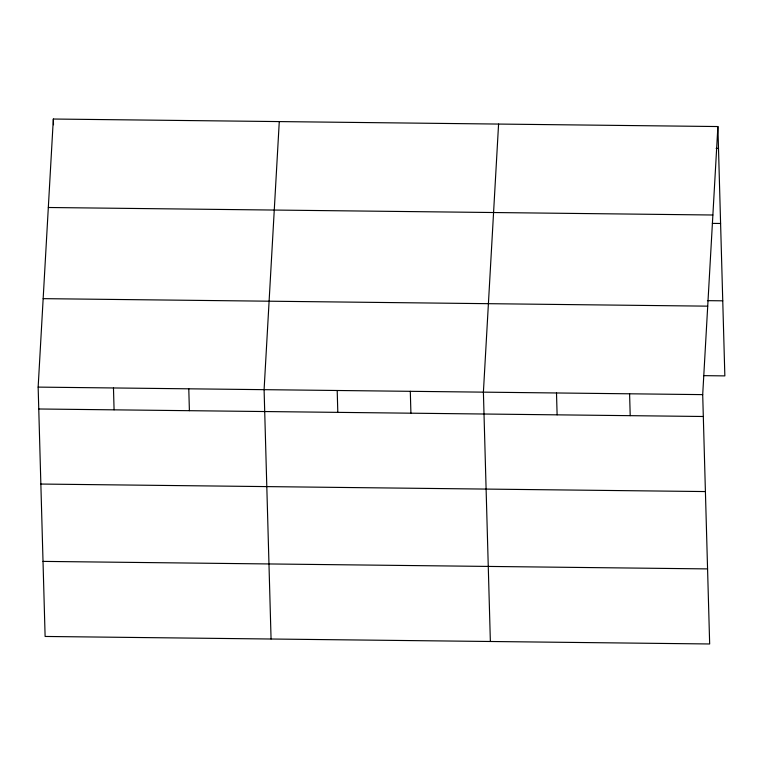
<?xml version="1.0" encoding="UTF-8"?>
<svg xmlns="http://www.w3.org/2000/svg" width="763" height="763" viewBox="0 0 763 763"><rect width="100%" height="100%" fill="white"/><g stroke="black" fill="none" stroke-linecap="round" stroke-linejoin="round"><path stroke-width="1.14" d="M717.888 126.544L702.704 394.624L709.666 643.972L45.112 636.456L38.15 387.108L53.334 119.028L717.888 126.544L724.85 375.892L703.629 375.644M279.277 121.584L264.093 389.664L271.065 639.013M498.582 124.064L483.399 392.144L490.361 641.492M716.142 148.384L718.498 148.413M48.327 207.498L712.871 215.004M712.337 223.387L720.596 223.473M707.425 300.651L722.752 300.822M43.157 298.648L707.711 306.154M38.15 387.108L702.704 394.624M38.76 408.987L703.314 416.493M40.859 484.047L705.413 491.563M43.014 561.396L707.568 568.902M629.599 393.794L630.209 415.673M556.504 392.974L557.114 414.843M410.303 391.324L410.914 413.193M337.198 390.494L337.809 412.363M188.785 388.815L189.396 410.685M113.468 387.966L114.078 409.836M53.334 119.028L53.496 124.779"/></g></svg>
